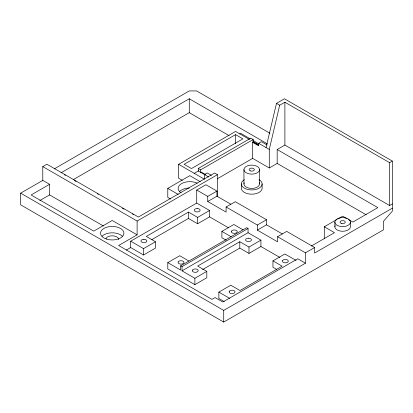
<?xml version="1.0" encoding="UTF-8"?>
<svg xmlns="http://www.w3.org/2000/svg" width="413" height="413" viewBox="0 0 413 413"><rect width="100%" height="100%" fill="white"/><g stroke="black" fill="none" stroke-linecap="round" stroke-linejoin="round"><path stroke-width="0.62" d="M366.161 214.791L277.175 163.414L269.276 167.977L269.276 149.418L279.684 105.227L284.893 102.223L389.593 162.67L392.35 161.08L392.35 211.141L383.347 221.43L383.347 229.912L223.722 322.073L20.65 204.827L20.65 193.165L42.787 180.383L49.581 184.306L49.581 194.915L103.353 225.957M266.06 147.56L276.483 103.379L284.443 98.784L392.35 161.08M42.787 180.383L42.787 166.599L46.917 164.209L138.396 217.026L214.626 173.011L217.475 174.658L217.475 196.825M54.175 168.927L189.278 90.927L196.624 90.927L269.983 133.28M61.062 172.799L189.278 98.774L267.273 143.807M49.581 184.306L31.12 194.967L93.761 231.13L112.222 220.475L137.111 234.842L137.111 221.053L42.787 166.599M73.328 179.614L189.278 112.672L229.096 135.66M39.808 200.558L49.581 194.915M182.36 180.367L178.623 178.209L178.623 164.317L235.57 131.442L249.509 139.491M235.57 134.623L184.136 164.317L191.482 168.561L242.916 138.866L235.57 134.623L235.57 143.657M239.685 133.941L240.712 133.347L250.133 138.789M208.684 177.007L198.281 170.997L198.281 168.452L250.815 138.123L253.205 139.501L253.205 142.046L258.631 145.18M170.543 198.999L167.786 197.404L167.786 188.39L189.83 175.664L200.3 181.71M194.239 173.331L198.705 170.755M198.281 168.452L200.666 169.831L253.205 139.501M217.259 178.814L252.653 158.38L252.653 142.366L253.205 142.046M252.653 142.366L258.621 145.81L258.621 143.265L261.377 141.674L267.221 145.051M137.111 221.053L217.475 174.658M228.312 227.682L209.577 216.866L209.577 210.501L197.636 217.398L188.452 212.096L146.295 236.432L155.479 241.734L155.479 248.099L143.538 254.991L130.684 247.568L130.684 241.207L196.717 203.077L196.717 190.037L205.901 184.735L216.923 191.095L216.923 196.185L230.841 204.218M277.175 163.414L277.175 149.521L284.893 145.066L389.593 205.519L392.35 203.929M137.111 234.842L118.65 245.503L211.967 299.379L215.085 297.572L222.803 302.027L297.747 258.76L305.465 263.21L305.465 252.818L277.541 236.701L277.541 241.791L257.335 230.124L257.335 225.033L226.107 207.006L226.107 212.096L207.739 201.487L207.739 196.397L196.717 190.037M207.739 196.397L216.923 191.095M207.739 201.487L216.923 196.185M126.306 250.097L130.684 247.568M151.845 239.597L188.452 218.456L197.636 223.758L209.577 216.866M130.684 241.207L143.538 248.631L155.479 241.734M226.107 207.006L235.291 201.699L266.519 219.731L266.519 224.822L282.358 233.964M279.875 257.454L260.918 246.509L260.918 240.144L248.977 247.041L239.793 241.734L197.636 266.075L206.82 271.377L206.82 277.743L194.879 284.634L167.786 268.992L167.786 262.627L179.727 255.735L188.911 261.037M226.205 240.252L221.884 237.759L221.884 231.394L233.825 224.502L242.932 229.762M167.786 262.627L180.646 270.05L180.646 265.812L246.685 227.682L248.058 228.482L248.058 232.72L182.025 270.845L182.025 266.607L248.058 228.482M257.335 225.033L266.519 219.731M257.335 230.124L266.519 224.822M202.628 269.555L239.793 248.099L248.977 253.401L260.918 246.509M182.025 270.845L194.879 278.269L206.82 271.377M277.541 236.701L286.725 231.394L314.649 247.516L314.649 253.03L392.35 208.173M324.293 238.781L324.293 226.783L336.538 219.711M337.653 219.071L342.661 216.18L346.956 218.658M224.213 301.567L218.854 298.475L218.854 292.11L230.795 285.218L239.979 290.52L282.136 266.184L272.952 260.877L272.952 267.242L276.731 269.426M272.952 260.877L284.893 253.985L296.142 260.479M311.34 246.029L334.489 232.669L324.293 226.783M305.465 252.818L314.649 247.516M20.65 193.165L223.722 310.406L305.465 263.21M276.483 103.379L279.684 105.227M277.175 149.521L377.838 207.641L352.857 222.065L348.562 219.587M258.621 143.265L269.276 149.418M252.906 140.389L258.997 143.905M252.792 141.385L258.693 144.793M252.653 158.38L269.276 167.977M211.441 175.417L207.187 172.959L204.435 174.549L204.435 179.216L178.623 164.317M205.56 174.565L201.219 172.061L200.666 172.376L200.666 169.831M196.717 203.077L209.577 210.501M248.058 232.72L260.918 240.144M167.786 188.39L178.256 194.435M221.884 231.394L231.068 236.701M64.407 174.73L65.517 175.375M74.433 180.522L76.106 181.488M97.277 193.707L98.387 194.353M122.346 208.183L124.019 209.148M132.372 213.97L133.487 214.615M180.646 265.812L182.025 266.607M218.854 292.11L229.566 298.3M389.593 162.67L389.593 205.519M350.456 222.117A7.795 4.502 0 0 1 338.763 226.014A7.795 4.502 0 0 1 338.763 218.219A7.795 4.502 0 0 1 350.456 222.117L350.456 226.783A7.795 4.502 0 0 1 341.644 231.244A7.795 4.502 0 0 1 335.134 225.617M334.866 222.117L334.866 226.783M284.893 102.223L284.893 145.066M262.126 183.935L262.126 188.178A10.392 5.999 0 0 1 251.734 194.177A10.392 5.999 0 0 1 241.342 188.178L241.342 183.935M259.529 169.619A7.795 4.502 0 0 1 247.836 173.517A7.795 4.502 0 0 1 247.836 165.721A7.795 4.502 0 0 1 259.529 169.619L259.529 183.935M248.977 247.041L248.977 253.401M243.938 169.619L243.938 183.935M239.793 241.734L239.793 248.099M223.722 310.406L223.722 322.073M197.636 217.398L197.636 223.758M194.879 278.269L194.879 284.634M189.278 98.774L189.278 112.672M188.452 212.096L188.452 218.456M143.538 248.631L143.538 254.991M259.261 182.773A7.795 4.502 0 0 1 251.734 188.436A7.795 4.502 0 0 1 244.207 182.773M259.08 179.696A10.392 5.999 0 0 1 259.08 188.178A10.392 5.999 0 0 1 244.388 188.178A10.392 5.999 0 0 1 244.388 179.696M181.044 192.845A11.688 6.747 0 0 1 181.405 183.713A11.688 6.747 0 0 1 197.187 183.145M179.707 191.379A11.688 6.747 0 0 1 189.221 188.013M105.945 238.59A6.494 3.748 0 0 1 113.069 235.844A6.494 3.748 0 0 1 118.717 239.561M102.099 236.19A11.688 6.747 0 0 1 122.346 236.19M178.189 261.981L178.091 262.415A2.922 1.688 0 0 0 180.631 264.088A2.922 1.688 0 0 0 183.837 262.854L183.935 262.415A2.922 1.688 0 0 0 181.395 260.742A2.922 1.688 0 0 0 178.189 261.981M192.427 270.2L192.329 270.634A2.922 1.688 0 0 0 194.869 272.306A2.922 1.688 0 0 0 198.07 271.073L198.173 270.634A2.922 1.688 0 0 0 195.628 268.961A2.922 1.688 0 0 0 192.427 270.2M231.461 231.223L231.363 231.662A2.922 1.688 0 0 0 233.903 233.335A2.922 1.688 0 0 0 237.108 232.096L237.207 231.662A2.922 1.688 0 0 0 234.667 229.989A2.922 1.688 0 0 0 231.461 231.223M229.256 291.464L229.158 291.898A2.922 1.688 0 0 0 231.698 293.571A2.922 1.688 0 0 0 234.904 292.337L235.002 291.898A2.922 1.688 0 0 0 232.462 290.225A2.922 1.688 0 0 0 229.256 291.464M282.528 260.706L282.425 261.145A2.922 1.688 0 0 0 284.97 262.818A2.922 1.688 0 0 0 288.171 261.579L288.274 261.145A2.922 1.688 0 0 0 285.729 259.472A2.922 1.688 0 0 0 282.528 260.706M197.177 208.55L196.423 208.606A2.922 1.688 0 0 0 194.28 210.46A2.922 1.688 0 0 0 197.177 211.926L197.935 211.869A2.922 1.688 0 0 0 200.073 210.016A2.922 1.688 0 0 0 197.177 208.55M143.905 239.308L143.151 239.364A2.922 1.688 0 0 0 141.009 241.213A2.922 1.688 0 0 0 143.905 242.679L144.664 242.622A2.922 1.688 0 0 0 146.806 240.774A2.922 1.688 0 0 0 143.905 239.308M248.518 238.193L247.764 238.249A2.922 1.688 0 0 0 245.621 240.103A2.922 1.688 0 0 0 248.518 241.569L249.276 241.512A2.922 1.688 0 0 0 251.419 239.659A2.922 1.688 0 0 0 248.518 238.193M250.433 170.92A2.597 1.502 0 0 0 254.331 169.619A2.597 1.502 0 0 0 250.433 168.323A2.597 1.502 0 0 0 250.433 170.92M341.36 223.418A2.597 1.502 0 0 0 345.258 222.117A2.597 1.502 0 0 0 341.36 220.816A2.597 1.502 0 0 0 341.36 223.418M106.373 239.044A11.688 6.747 0 0 0 123.91 233.2A11.688 6.747 0 0 0 106.373 227.351A11.688 6.747 0 0 0 106.373 239.044"/></g></svg>
